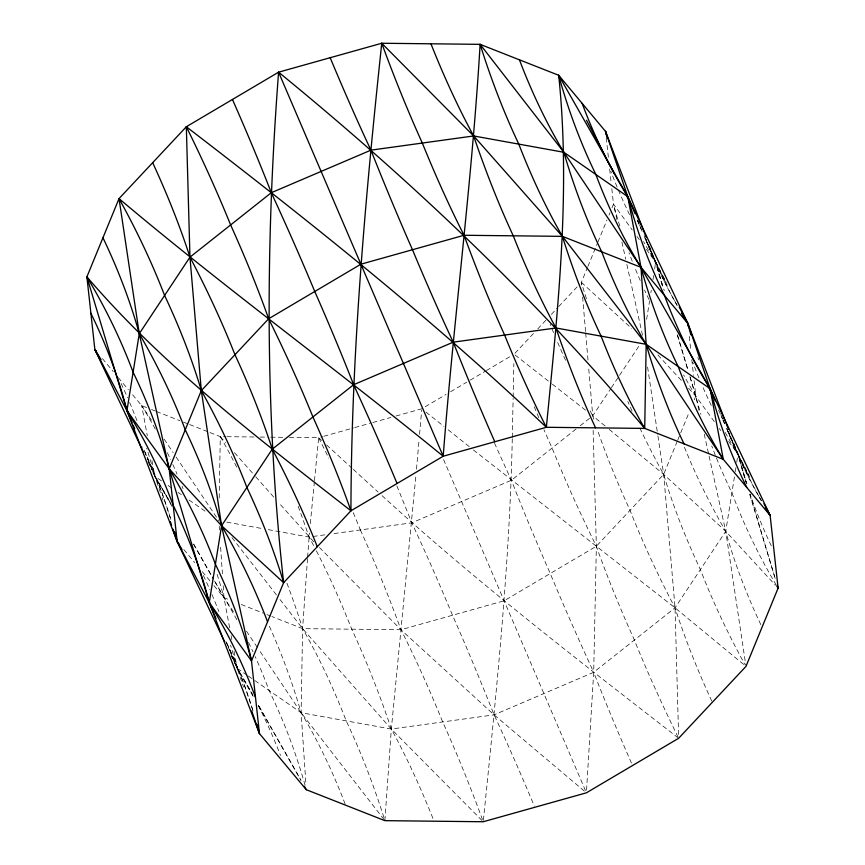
<?xml version="1.0" encoding="UTF-8"?>
<svg xmlns="http://www.w3.org/2000/svg" width="865" height="865" viewBox="0 0 865 865"><rect width="100%" height="100%" fill="white"/><g stroke="black" fill="none" stroke-linecap="round" stroke-linejoin="round"><path stroke-width="0.65" stroke-dasharray="4.33 3.24" d="M219.223 498.002L220.283 436.62L209.233 432.262M512.275 438.696C509.593 566.791 496.132 694.368 483.243 821.75L391.326 729.044L302.588 628.639L278.768 597.942M512.296 437.355L513.129 398.462M513.15 397.121L513.864 363.603M586.567 790.134L593.693 672.289L596.363 546.237L593.109 429.256M307.518 558.585L302.588 628.639L301.128 712.717L305.95 784.404M307.605 557.233L309.421 533.002M384.882 820.658L391.326 729.044L416.011 474.528M416.487 469.154L419.082 439.636M419.557 434.262L421.688 410.118M310.33 523.606L314.352 482M314.482 480.659L318.644 437.712L322.504 436.62M646.62 319.38L649.593 300.804M650.858 292.846L651.291 290.197M652.988 279.579L653.626 275.6M654.686 268.961L655.605 261.781L646.025 239.432M734.439 476.907L725.735 531.305L745.781 665.066M735.282 471.598L735.92 467.619M736.775 462.31L737.899 453.801L728.33 431.451M581.604 285.007L581.377 282.347L587.4 267.674M587.897 266.452L597.434 243.216M597.942 241.995L606.971 219.991M608.982 215.104L609.987 212.66M611.988 207.762L613.501 204.097L611.793 188.516M677.23 441.355L663.682 474.366L596.363 546.237L504.1 600.797L400.938 629.731L302.588 628.639L271.891 616.55M677.727 440.134L679.739 435.246M680.744 432.792L689.275 412.01M694.292 399.781L695.795 396.116L693.665 376.643M605.078 425.991L592.741 415.816L610.636 388.807M611.382 387.682L618.086 377.551M619.578 375.302L639.7 344.908M514.978 353.244L534.073 332.852M537.716 328.96L545.902 320.223M551.362 314.395L557.73 307.594M558.639 306.621L579.561 284.282M576.058 429.029L511.388 480.27L411.762 522.828L332.733 533.748M580.22 425.731L591.692 416.638M254.829 680.582L301.128 712.717L391.326 729.044L494.066 714.847L593.693 672.289L675.046 607.836L725.735 531.305L708.878 455.185M425.266 406.723L446.026 394.451M450.633 391.726L466.776 382.179M470.236 380.124L485.233 371.269M486.389 370.577L511.756 355.58M323.802 436.263L353.461 427.937M354.747 427.58L370.22 423.245M372.804 422.52L390.85 417.449M396.008 416L421.806 408.767M324.84 534.84L309.032 537.024L266.582 529.337M236.675 467.111A907.58 483.708 -79.7 0 0 220.305 436.587L225.603 436.674M226.933 436.695L254.84 436.998M260.16 437.063L268.128 437.149M270.788 437.182L282.758 437.312M289.397 437.387L318.644 437.712L321.618 440.426M226.792 522.136L262.603 528.623M146.618 407.599L141.709 405.663L131.664 393.64M151.526 409.534L155.213 410.983M156.435 411.47L179.769 420.66M183.445 422.109L188.365 424.045M189.586 424.531L208 431.776M213.969 585.67L224.003 597.683L228.911 599.618M241.194 604.462L263.295 613.166M266.982 614.615L270.659 616.064M161.506 480.908L154.889 476.312L151.429 469.003M168.124 485.492L171.432 487.795M178.039 492.38L181.347 494.672M189.067 500.035L205.6 511.507M247.12 675.219L237.194 668.331L231.42 656.146M248.212 675.987L253.726 679.814M382.049 495.667C476.074 581.55 577.063 659.39 677.598 737.434M515.129 355.05L551.275 383.346M552.335 384.179L586.362 410.821M426.023 412.14L443.94 426.434M448.157 429.797L469.23 446.621M473.447 449.984L675.046 607.836L745.976 666.385M609.187 429.386L663.682 474.366L725.735 531.305L775.386 585.205M584.351 791.086L494.066 714.847L400.938 629.731L319.455 547.534M326.57 444.956L352.325 468.495M353.309 469.403L378.081 492.044M581.377 282.347L631.612 328.44M313.768 541.804L278.854 502.889M657.876 354.964L682.258 381.422M688.572 388.277L695.795 396.116L714.577 422.001M220.283 436.62L225.603 442.642M234.48 452.687L254.894 475.772M255.781 476.777L274.421 497.862M102.394 358.586L113.272 371.604M118.289 377.616L128.323 389.639M183.856 549.599L194.733 562.628M202.259 571.646L210.628 581.658M231.971 537.619L277.946 596.893M384.06 819.598L301.128 712.717L258.451 649.053M616.983 219.851L613.501 204.097L632.272 229.982M636.964 236.448L639.311 239.681M646.36 249.39L655.746 262.333L666.234 282.304M719.269 428.467L720.837 430.629M728.654 441.41L738.05 454.352L749.155 475.49M151.44 420.185L141.709 405.663L147.32 435.755M164.166 439.171L173.151 452.568M176.146 457.034L218.834 520.687M229.625 627.774L224.003 597.683L214.12 580.199L224.003 597.683L234.491 613.317M246.471 631.191L257.705 647.939M675.165 301.907L677.165 305.302M758.8 496.196L744.689 469.598L727.606 430.921M759.47 497.321L761.47 500.716M172.167 506.652L154.889 476.312L148.153 460.537M193.436 543.999L213.374 579.009L192.376 541.717M253.142 696.347L237.194 668.331L230.447 652.556L237.194 668.331L243.616 687.167M258.462 705.678L300.988 780.371L258.203 704.597M169.972 502.078L154.889 476.312L145.082 453.152M252.937 695.265L237.194 668.331A907.58 669.986 -39.9 0 0 230.577 645.236M674.495 300.771L662.385 277.568L644.793 237.659M655.605 261.781L667.12 285.255L655.746 262.333L644.922 237.713M737.899 453.801L749.414 477.285L738.05 454.352L726.146 427.267M147.969 461.694L150.856 467.781M144.747 451.811L161.528 491.558L171.054 520.114A907.58 682.874 -23 0 0 142.617 447.032M637.354 220.478L642.219 231.55M718.566 410.032L722.362 418.649M722.902 419.882L725.605 426.034M229.971 651.226L225.83 641.516M728.211 431.246L738.05 454.352L746.906 483.935M645.917 239.227L655.746 262.333L664.223 290.629M720.913 414.778L722.459 418.498M722.978 419.741L725.551 425.958M637.581 220.272L639.127 223.992M639.646 225.235L642.219 231.452M733.704 443.021L738.05 454.352L746.29 483.038M649.464 245.963L655.746 262.333L662.828 287.169A907.58 669.521 -6.3 0 1 655.702 262.333A907.58 669.521 -6.3 0 1 643.571 241.605M160.458 492.628L154.889 476.312A907.58 669.986 -39.9 0 0 146.672 448.146M162.177 497.656L163.031 500.165M749.782 494.575L775.386 579.172L749.987 494.229M677.176 334.593L688.043 370.479M689.978 376.891L695.795 396.116A907.58 630.434 9.1 0 0 700.985 414.421M677.695 335.652L688.097 370.393M690.021 376.826L695.795 396.116L698.996 410.551M252.991 710.879L243.822 683.577L234.134 659.303L225.949 641.452A907.58 682.874 -23 0 1 253.067 710.846M704.229 434.176L708.586 453.865M621.924 242.157L625.709 259.219M626.865 264.474L643.138 337.966M231.085 635.624L231.82 639.549M234.015 651.323L237.194 668.331A907.58 669.986 -39.9 0 1 252.796 695.136M151.959 460.613L154.889 476.312A907.58 669.986 -39.9 0 1 171.108 504.252M647.604 367.095L657.724 434.63M657.919 435.96L663.682 474.366L675.046 607.836L678.593 735.564M689.254 336.399L690.681 349.374M691.816 359.764L693.525 375.345M606.246 137.881L608.376 157.354M609.652 169.043L611.22 183.326M582.632 297.019L585.583 331.728M585.692 333.057L588.081 361.094M588.762 369.096L592.741 415.816M219.191 526.007L219.451 529.986M220.618 547.242L222.402 573.787M223.202 585.735L224.003 597.683M121.089 383.498A907.58 669.986 -39.9 0 1 127.588 397.749M129.663 402.549A907.58 669.986 -39.9 0 1 137.968 423.234M203.394 575.517A907.58 669.986 -39.9 0 1 209.892 589.768M211.968 594.569A907.58 669.986 -39.9 0 1 218.867 611.566M258.213 705.462A907.58 669.986 -39.9 0 1 280.53 755.513M776.316 585.216A907.58 630.434 9.1 0 1 731.92 492.823A907.58 630.434 9.1 0 1 711.744 445.962M711.776 701.104A907.58 378.394 43.1 0 1 675.014 607.825A907.58 378.394 43.1 0 1 630.044 510.307A907.58 378.394 43.1 0 1 597.315 429.548M678.117 737.185A907.58 260.224 51.6 0 1 634.38 640.078A907.58 260.224 51.6 0 1 596.342 546.215A907.58 260.224 51.6 0 1 552.086 448.048A907.58 260.224 51.6 0 1 543.977 429.743M631.461 763.081A907.58 132.053 59.4 0 1 593.671 672.267M585.443 790.567A907.58 1.189 66.9 0 0 543.869 693.557A907.58 1.189 66.9 0 0 504.079 600.732A907.58 1.189 66.9 0 0 461.575 501.538A907.58 1.189 66.9 0 0 443.453 459.272M345.103 803.953A907.58 568.456 -68.5 0 0 301.15 712.684A907.58 568.456 -68.5 0 0 268.745 624.876M305.107 785.312A907.58 631.353 -55.2 0 0 269.145 690.54A907.58 631.353 -55.2 0 0 255.143 656.535M141.73 405.642A907.58 631.353 -55.2 0 1 155.711 429.862M167.378 452.752A907.58 631.353 -55.2 0 1 170.686 459.78M172.838 464.505A907.58 631.353 -55.2 0 1 177.044 474.063M182.061 486.184A907.58 631.353 -55.2 0 1 183.034 488.639M629.547 214.639A907.58 669.521 -6.3 0 1 610.906 171.4M649.042 299.604A907.58 630.434 9.1 0 1 644.522 290.035M640.219 280.444A907.58 630.434 9.1 0 1 634.64 267.209M632.229 261.187A907.58 630.434 9.1 0 1 628.985 252.731M619.816 226.057A907.58 630.434 9.1 0 1 613.458 204.097M236.783 619.643A907.58 631.353 -55.2 0 0 224.035 597.661A907.58 631.353 -55.2 0 0 216.261 571.743M248.558 642.446A907.58 631.353 -55.2 0 1 252.991 651.799M298.176 506.36A907.58 380.373 -89.4 0 1 309.043 537.003A907.58 380.373 -89.4 0 1 314.709 547.653M316.395 550.897A907.58 380.373 -89.4 0 1 351.752 629.201A907.58 380.373 -89.4 0 1 391.348 729.022A907.58 380.373 -89.4 0 1 433.56 819.977M318.644 437.679A907.58 262.43 82.1 0 1 328.754 458.169M353.244 512.675A907.58 262.43 82.1 0 1 360.391 529.953M360.391 529.953A907.58 262.43 82.1 0 1 400.949 629.709A907.58 262.43 82.1 0 1 442.696 721.972A907.58 262.43 82.1 0 1 482.432 819.501M396.894 485.979A907.58 134.389 74.3 0 1 411.762 522.806A907.58 134.389 74.3 0 1 452.525 615.274A907.58 134.389 74.3 0 1 494.066 714.825A907.58 134.389 74.3 0 1 534.3 806.05M494.499 443.042A907.58 132.053 59.4 0 0 511.377 480.248A907.58 132.053 59.4 0 0 550.248 573.527A907.58 132.053 59.4 0 0 593.671 672.267M538.819 417.73A907.58 260.224 51.6 0 1 533.867 405.847M592.168 414.757A907.58 378.394 43.1 0 1 589.454 409.545M565.548 360.272A907.58 378.394 43.1 0 1 557.557 342.151M553.514 332.56A907.58 378.394 43.1 0 1 550.108 324.224M593.833 419.222A907.58 378.394 43.1 0 1 592.709 415.795M586.481 298.728A907.58 482.021 33.5 0 1 581.345 282.336M286.931 583.194A907.58 483.708 -79.7 0 1 302.599 628.617A907.58 483.708 -79.7 0 1 346.216 720.902A907.58 483.708 -79.7 0 1 384.201 818.409M639.841 428.045A907.58 482.021 33.5 0 0 663.65 474.366A907.58 482.021 33.5 0 0 700.412 569.57A907.58 482.021 33.5 0 0 744.819 664.342M632.055 411.135A907.58 482.021 33.5 0 1 627.849 401.501M695.763 396.127A907.58 630.434 9.1 0 1 683.642 374.967M725.227 432.457A907.58 669.521 -6.3 0 0 738.007 454.363A907.58 669.521 -6.3 0 0 746.3 482.897M711.279 405.469A907.58 669.521 -6.3 0 1 702.023 385.195M698.974 377.973A907.58 669.521 -6.3 0 1 692.757 362.197M684.464 447.27A907.58 567.126 22.3 0 0 725.703 531.305A907.58 567.126 22.3 0 0 760.919 624.854M771.277 545.837A907.58 669.521 -6.3 0 1 749.998 493.937M638.954 223.581A907.58 682.874 -23 0 1 637.278 220.034M677.046 305.356A907.58 682.874 -23 0 1 644.111 235.615M698.671 359.883A907.58 682.874 -23 0 1 697.839 357.396M761.308 500.792A907.58 682.874 -23 0 1 726.405 427.645"/><path stroke-width="1.3" d="M224.5 641.527L177.163 541.587L169.205 468.884L139.265 333.695L119.024 198.615C224.511 287.688 336.269 368.923 443.194 456.233C453.757 318.774 472.009 181.996 480.118 44.342A907.58 483.708 -79.7 0 0 518.784 144.098A907.58 483.708 -79.7 0 0 562.401 236.394A907.58 483.708 -79.7 0 0 601.078 336.117A907.58 483.708 -79.7 0 0 644.695 428.413L546.356 427.288L443.194 456.233L350.941 510.782C258.3 438.371 163.766 366.587 86.9 276.865A907.58 630.434 9.1 0 1 133.08 372.177A907.58 630.434 9.1 0 1 169.237 468.884L209.254 602.667L259.468 733.607L306.307 789.713L384.882 820.658L483.243 821.75L586.405 792.816L678.668 738.256L745.976 666.385L778.1 588.135L770.131 515.432L723.291 459.337L644.717 428.38L646.166 344.313L640.997 267.317L627.806 196.669L605.532 131.393L558.693 75.287L480.118 44.342L381.757 43.25L278.595 72.184L186.332 126.744L119.024 198.615L86.9 276.865L94.869 349.568L143.352 451.941M644.717 428.38C534.97 297.69 410.637 180.082 278.595 72.184C265.598 242.103 264.863 413.135 283.623 582.653L251.499 660.903L259.468 733.607L251.758 711.019M96.545 351.568L94.869 349.568L126.95 410.648L169.205 468.884L221.57 525.715L283.623 582.653L350.941 510.782C351.276 354.434 365.235 198.604 381.757 43.25L473.674 135.956L562.412 236.361L646.166 344.313L723.291 459.337L710.111 388.688L687.837 323.413L627.806 196.669A907.58 669.986 -39.9 0 1 582.134 103.324M635.051 213.687L627.806 196.669L563.872 152.283L473.674 135.956L370.934 150.153L271.307 192.711L189.954 257.165L139.265 333.695L126.95 410.648L177.163 541.587L209.254 602.667L215.98 618.475M715.279 400.841L710.111 388.688L646.166 344.313L555.968 327.976L453.238 342.172L353.612 384.73L272.259 449.184L221.57 525.715L209.254 602.667L251.499 660.903L221.57 525.715L201.318 390.634L189.954 257.165L186.332 126.744C310.351 222.002 432.889 319.52 546.356 427.288C557.763 310.449 570.889 192.636 558.693 75.287L627.806 196.669A907.58 669.986 -39.9 0 0 664.439 295.343A907.58 669.986 -39.9 0 0 710.079 388.709L770.131 515.432A907.58 682.874 -23 0 1 765.298 507.593M178.839 543.588L177.163 541.587L172.881 529.034M480.118 44.342L563.872 152.283L640.997 267.317L710.111 388.688A907.58 669.986 -39.9 0 0 746.733 487.373M304.307 786.209L306.307 789.713M679.198 306.967L687.837 323.413L728.384 429.17M763.957 503.69L770.131 515.432M586.502 120.257L614.701 174.395M132.129 422.812L126.95 410.648L86.9 276.865M133.167 425.245L134.713 428.889M605.814 133.989L605.532 131.393L646.09 237.151M170.319 521.509L171.594 525.271M777.332 585.562L778.1 588.135A907.58 630.434 9.1 0 1 776.9 586.2M688.118 326.008L687.837 323.413A907.58 682.874 -23 0 1 681.652 313.303M94.901 349.546A907.58 682.874 -23 0 1 101.043 359.667M127.004 409.599A907.58 682.874 -23 0 1 128.604 413.178M257.121 724.708A907.58 682.874 -23 0 1 259.5 733.596M174.471 531.413A907.58 682.874 -23 0 1 177.206 541.577A907.58 682.874 -23 0 1 181.996 549.437M209.298 601.618A907.58 682.874 -23 0 1 210.368 604.008M267.534 621.784A907.58 567.126 22.3 0 0 221.602 525.715A907.58 567.126 22.3 0 0 185.24 429.764A907.58 567.126 22.3 0 0 139.297 333.695A907.58 567.126 22.3 0 0 102.935 237.734M283.655 582.664A907.58 482.021 33.5 0 0 246.893 487.449A907.58 482.021 33.5 0 0 201.35 390.634A907.58 482.021 33.5 0 0 164.588 295.43A907.58 482.021 33.5 0 0 119.056 198.615M494.78 441.745A907.58 134.389 74.3 0 1 453.238 342.194A907.58 134.389 74.3 0 1 412.475 249.726A907.58 134.389 74.3 0 1 370.934 150.175A907.58 134.389 74.3 0 1 330.171 57.696M546.356 427.321A907.58 262.43 82.1 0 1 504.609 335.047M595.542 427.818A907.58 380.373 -89.4 0 1 555.957 327.997A907.58 380.373 -89.4 0 1 513.248 235.799A907.58 380.373 -89.4 0 1 473.652 135.978A907.58 380.373 -89.4 0 1 430.943 43.78M627.828 198.463A907.58 682.874 -23 0 1 626.844 196.041M607.187 137.762A907.58 682.874 -23 0 1 605.5 131.404M381.757 43.272A907.58 262.43 82.1 0 0 422.304 143.028A907.58 262.43 82.1 0 0 464.051 235.302A907.58 262.43 82.1 0 0 504.609 335.047M558.66 75.309A907.58 631.353 -55.2 0 0 595.855 174.46A907.58 631.353 -55.2 0 0 640.965 267.339A907.58 631.353 -55.2 0 0 678.16 366.479A907.58 631.353 -55.2 0 0 723.27 459.358M519.422 59.793A907.58 568.456 -68.5 0 0 563.85 152.316A907.58 568.456 -68.5 0 0 601.726 251.823A907.58 568.456 -68.5 0 0 646.144 344.335A907.58 568.456 -68.5 0 0 684.02 443.842M278.638 72.292A907.58 1.189 66.9 0 0 321.153 171.508A907.58 1.189 66.9 0 0 360.954 264.333A907.58 1.189 66.9 0 0 403.458 363.527M232.458 99.453A907.58 132.053 59.4 0 1 271.329 192.733M271.329 192.733A907.58 132.053 59.4 0 1 314.752 291.473A907.58 132.053 59.4 0 1 353.634 384.752A907.58 132.053 59.4 0 1 397.057 483.492M186.353 126.755A907.58 260.224 51.6 0 1 230.62 224.922A907.58 260.224 51.6 0 1 268.658 318.785A907.58 260.224 51.6 0 1 312.914 416.952A907.58 260.224 51.6 0 1 350.963 510.804M152.662 162.674A907.58 378.394 43.1 0 1 189.986 257.175A907.58 378.394 43.1 0 1 234.956 354.693A907.58 378.394 43.1 0 1 272.291 449.205A907.58 378.394 43.1 0 1 317.26 546.712M90.857 313.216A907.58 669.521 -6.3 0 1 126.993 410.637A907.58 669.521 -6.3 0 1 173.162 505.246A907.58 669.521 -6.3 0 1 209.298 602.667A907.58 669.521 -6.3 0 1 255.456 697.266M710.133 390.483A907.58 682.874 -23 0 1 708.651 386.85M690.886 334.852A907.58 682.874 -23 0 1 687.794 323.423L640.997 267.317L562.412 236.361L464.062 235.269L360.9 264.203L268.637 318.763L201.318 390.634L169.205 468.884A907.58 630.434 9.1 0 1 215.385 564.196A907.58 630.434 9.1 0 1 251.542 660.903M443.172 456.158A907.58 1.189 66.9 0 1 403.371 363.343"/></g></svg>
